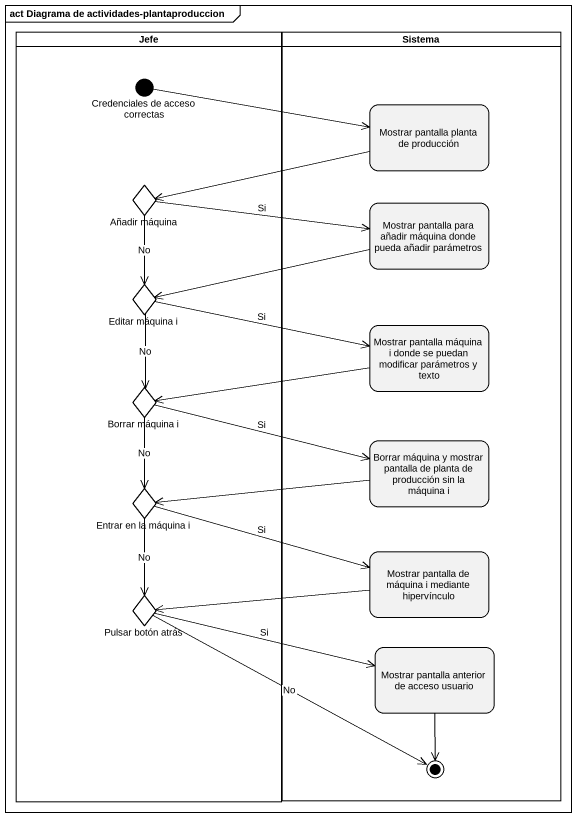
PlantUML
@startuml
mainframe act Diagrama de actividades-plantaproduccion
hide empty description
state Jefe <<partition>> {
  state "Credenciales de acceso correctas" as Credenciales_de_acceso <<start>>
  state "Añadir máquina" as Añadir_máquina <<choice>>
  state "Editar máquina i" as Editar_máquina_i <<choice>>
  state "Borrar máquina i" as Borrar_máquina_i <<choice>>
  state "Entrar en la máquina i" as Entrar_en_la_máquina_i <<choice>>
  state "Pulsar botón atrás" as Pulsar_botón_atrás <<choice>>
}
state Sistema <<partition>> {
  state "Mostrar pantalla planta de producción" as Mostrar_pantalla_planta_de
  state "Mostrar pantalla para añadir máquina donde pueda añadir parámetros" as Mostrar_pantalla_para
  state "Mostrar pantalla máquina i donde se puedan modificar parámetros y texto" as Mostrar_pantalla_máquina_i
  state "Borrar máquina y mostrar pantalla de planta de producción sin la máquina i" as Borrar_máquina_y_mostrar
  state "Mostrar pantalla de máquina i mediante hipervínculo" as Mostrar_pantalla_de_máquina
  state "Mostrar pantalla anterior de acceso usuario" as Mostrar_pantalla_anterior
  state final1 <<end>>
}
Credenciales_de_acceso -right-> Mostrar_pantalla_planta_de
Mostrar_pantalla_planta_de -left-> Añadir_máquina
Añadir_máquina -right-> Mostrar_pantalla_para : Si
Añadir_máquina --> Editar_máquina_i : No
Mostrar_pantalla_para -left-> Editar_máquina_i
Editar_máquina_i -right-> Mostrar_pantalla_máquina_i : Si
Editar_máquina_i --> Borrar_máquina_i : No
Mostrar_pantalla_máquina_i -left-> Borrar_máquina_i
Borrar_máquina_i -right-> Borrar_máquina_y_mostrar : Si
Borrar_máquina_i --> Entrar_en_la_máquina_i : No
Borrar_máquina_y_mostrar -left-> Entrar_en_la_máquina_i
Entrar_en_la_máquina_i -right-> Mostrar_pantalla_de_máquina : Si
Entrar_en_la_máquina_i --> Pulsar_botón_atrás : No
Mostrar_pantalla_de_máquina -left-> Pulsar_botón_atrás
Pulsar_botón_atrás -right-> Mostrar_pantalla_anterior : Si
Pulsar_botón_atrás -right-> final1 : No
Mostrar_pantalla_anterior --> final1
@enduml
